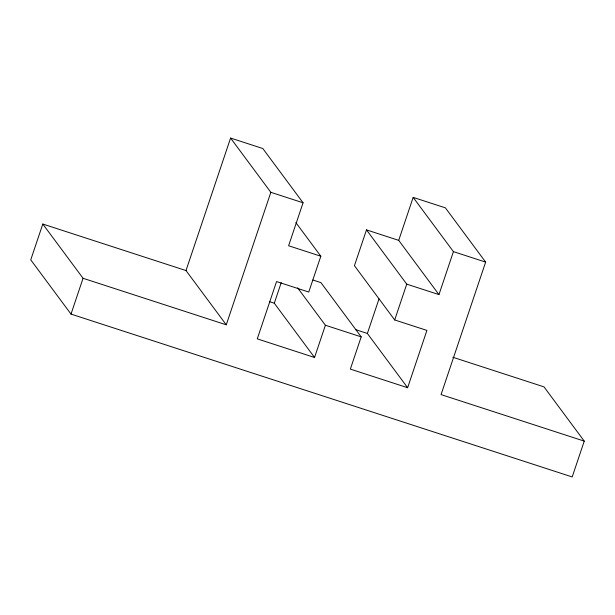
<?xml version="1.0" encoding="UTF-8"?>
<svg xmlns="http://www.w3.org/2000/svg" width="615" height="615" viewBox="0 0 615 615"><rect width="100%" height="100%" fill="white"/><g stroke="black" fill="none" stroke-linecap="round" stroke-linejoin="round"><path stroke-width="0.92" d="M185.999 270.562L230.587 138.06L270.846 192.318L226.258 324.812L185.999 270.562L42.804 224.037L30.75 259.845L71.009 314.096L572.196 476.94L584.25 441.124L543.991 386.873L452.786 357.238M71.009 314.096L83.056 278.288L42.804 224.037M230.587 138.06L262.813 148.53L303.064 202.789L288.604 245.754L320.822 256.224L308.768 292.033L276.55 281.57L257.27 338.865L314.549 357.476L325.397 325.243L297.614 287.805M314.549 357.476L274.29 303.218L281.224 282.631M398.704 240.357L413.165 197.384L453.424 251.635L438.964 294.608L398.704 240.357L366.486 229.887L354.432 265.695L394.692 319.954L426.91 330.416L407.63 387.711L350.35 369.108L361.197 336.874L320.938 282.623L312.881 280.002M407.63 387.711L367.37 333.461L379.001 298.898M394.692 319.954L406.738 284.138L366.486 229.887M413.165 197.384L445.383 207.847L485.642 262.105L441.055 394.599L584.25 441.124M270.846 192.318L303.064 202.789M453.424 251.635L485.642 262.105M406.738 284.138L438.964 294.608M269.747 301.742L274.29 303.218M355.555 329.617L367.37 333.461M325.397 325.243L361.197 336.874M83.056 278.288L226.258 324.812M295.877 222.599L320.822 256.224"/></g></svg>
